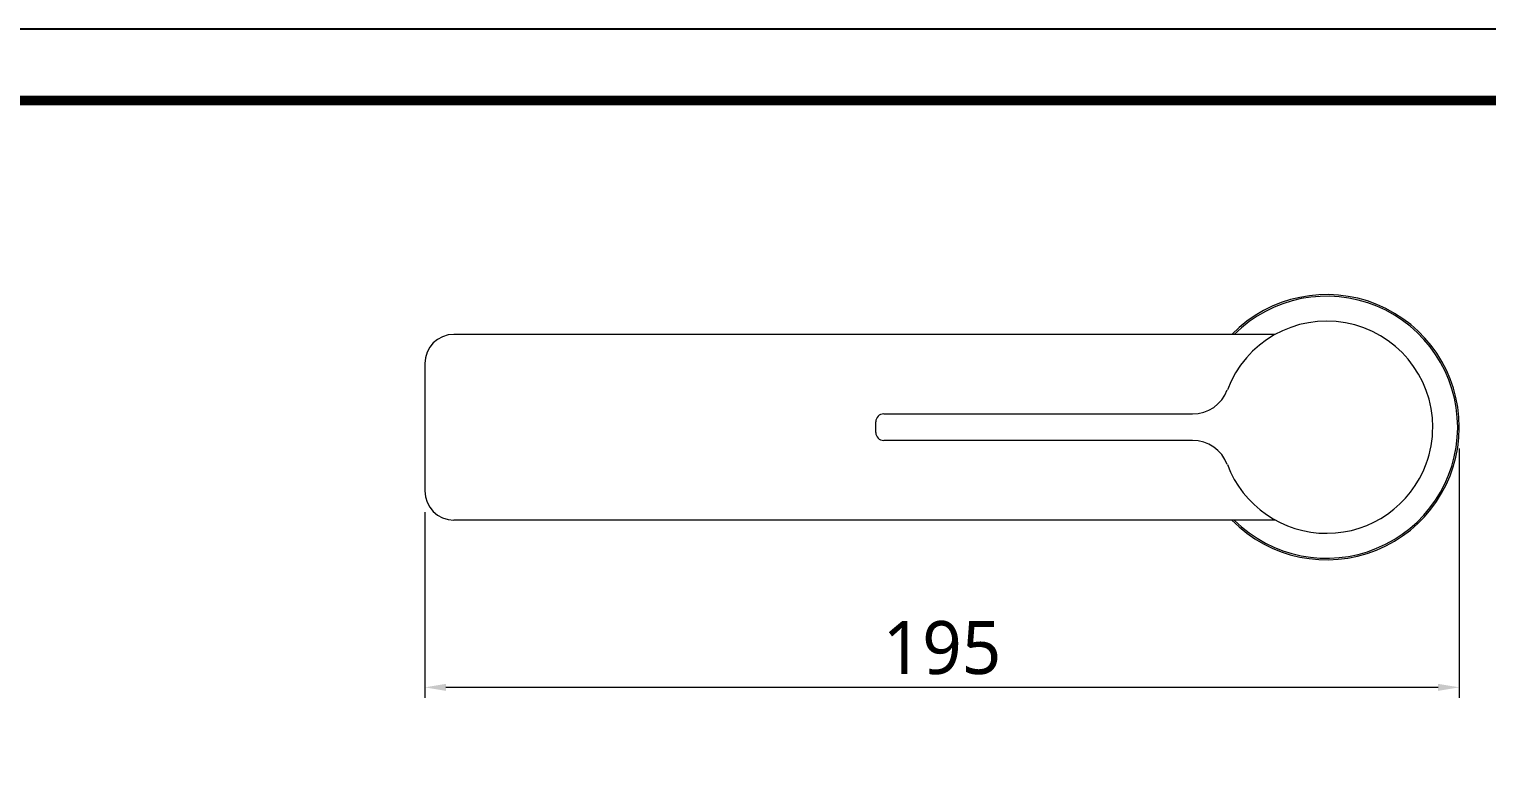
# Model space of a CAD drawing. Extents: x 2472 to 3262, y 0 to 579.
# Drawn here: x 2741.9 to 3016.7, y 440.6 to 578.8 of the extents above; entities that cross this region are included whole.
import ezdxf

# ---------------------------------------------------------------- set-up
doc = ezdxf.new("R2010")
doc.units = 0
doc.header["$LTSCALE"] = 10
doc.header["$MEASUREMENT"] = 0
doc.header["$PDMODE"] = 3
doc.header["$PDSIZE"] = -10
doc.layers.get('0').update_dxf_attribs({"linetype": 'CONTINUOUS'})
doc.layers.get('DEFPOINTS').update_dxf_attribs({"linetype": 'CONTINUOUS'})
doc.layers.add('1', color=7, linetype='CONTINUOUS')
doc.styles.add('Daelim Dimension', font='NanumGothic.ttf')
doc.dimstyles.new('DEFAULT', dxfattribs={"dimscale": 2, "dimtxt": 2, "dimasz": 2, "dimexe": 0, "dimexo": 2, "dimgap": 1, "dimtad": 1, "dimdec": 0, "dimzin": 9, "dimdsep": 46, "dimtxsty": 'Daelim Dimension', "dimcen": 0.5, "dimclrd": 5, "dimclre": 5, "dimclrt": 256, "dimadec": 1, "dimazin": 0, "dimtfac": 1, "dimtdec": 0, "dimtix": 1, "dimtmove": 0, "dimatfit": 3, "dimfxl": 1, "dimtolj": 1, "dimtzin": 1, "dimlwd": 9, "dimlwe": 9, "dimarcsym": 0})

# ---------------------------------------------------------------- blocks, each defined once
blk = doc.blocks.new('*D0')
at = {"color": 5, "lineweight": 9, "ltscale": 0.5, "transparency": 16777216}
for p, q in [((3011.51, 499.72), (3011.51, 452.68)), ((2816.51, 487.72), (2816.51, 452.68)), ((3007.51, 454.68), (2820.51, 454.68))]:
    blk.add_line(p, q, dxfattribs=at)
at = {"color": 5, "ltscale": 0.5, "transparency": 16777216}
for points in [[(2820.51, 455.34), (2820.51, 454.01), (2816.51, 454.68)], [(3007.51, 455.34), (3007.51, 454.01), (3011.51, 454.68)]]:
    blk.add_solid(points, dxfattribs=at)
at = {"layer": 'DEFPOINTS', "color": 0, "ltscale": 0.5, "transparency": 16777216}
for p in [(3011.51, 503.72), (2816.51, 491.72), (2816.51, 454.68)]:
    blk.add_point(p, dxfattribs=at)
at = {"color": 7, "ltscale": 0.5, "transparency": 16777216, "insert": (2914.01, 462.12), "char_height": 10, "attachment_point": 5, "style": 'Daelim Dimension'}
blk.add_mtext('\\A1;195', dxfattribs=at)

msp = doc.modelspace()

# ---------------------------------------------------------------- linework, layer by layer
at = {"ltscale": 0.5}
msp.add_lwpolyline([(2471.83, 0), (3261.71, 0), (3261.71, 578.76), (2471.83, 578.76)], close=True, dxfattribs=at)
at = {"color": 5, "linetype": 'ByBlock', "lineweight": 200, "const_width": 1.82}
msp.add_lwpolyline([(2484.54, 24.78), (3248.94, 24.78), (3248.94, 565.32), (2484.54, 565.32)], close=True, dxfattribs=at)
at = {"layer": '1', "color": 7, "linetype": 'Continuous', "lineweight": 18}
for p, q in [((2976.82, 521.22), (2822.01, 521.22)), ((2816.51, 515.72), (2816.51, 491.72)), ((2903.01, 506.22), (2961.23, 506.22)), ((2901.51, 502.72), (2901.51, 504.72)), ((2961.23, 501.22), (2903.01, 501.22)), ((2976.82, 486.22), (2822.01, 486.22))]:
    msp.add_line(p, q, dxfattribs=at)
at = {"layer": '1', "color": 7, "linetype": 'Continuous', "lineweight": 13}
msp.add_line((3011.51, 503.72), (3011.21, 503.72), dxfattribs=at)
at = {"layer": '1', "color": 7, "linetype": 'Continuous', "lineweight": 18}
for centre, radius, start, end in [((2986.51, 503.72), 25, 360, 135.5709), ((2986.51, 503.72), 20, 0, 159.3994), ((2822.01, 515.72), 5.5, 90, 180), ((2961.23, 513.22), 7, 270, 339.3994), ((2903.01, 504.72), 1.5, 90, 180), ((2986.51, 503.72), 25, 224.4292, 359.7501), ((2986.51, 503.72), 20, 339.8808, 0), ((2986.51, 503.72), 25, 359.7501, 0), ((2903.01, 502.72), 1.5, 180, 270), ((2961.23, 494.22), 7, 20.6006, 90), ((2986.51, 503.72), 20, 200.6006, 339.8808), ((2822.01, 491.72), 5.5, 180, 270)]:
    msp.add_arc(centre, radius, start, end, dxfattribs=at)
at = {"layer": '1', "color": 7, "linetype": 'Continuous', "lineweight": 13}
for start, end in [(0, 134.8856), (225.1145, 359.7501), (359.7501, 0)]:
    msp.add_arc((2986.51, 503.72), 24.7, start, end, dxfattribs=at)

# ---------------------------------------------------------------- dimensions: what is measured, and where the dimension line sits
at = {"color": 5, "ltscale": 0.5}
dim = msp.add_linear_dim(base=(2816.51, 454.68), p1=(3011.51, 503.72), p2=(2816.51, 491.72), dimstyle='DEFAULT', override={"dimtxt": 5, "dimexe": 1, "dimclrt": 7}, dxfattribs=at)
dim.commit()
dim.dimension.update_dxf_attribs({"geometry": '*D0', "text_midpoint": (2914.01, 462.12)})

doc.saveas('drawing.dxf')
